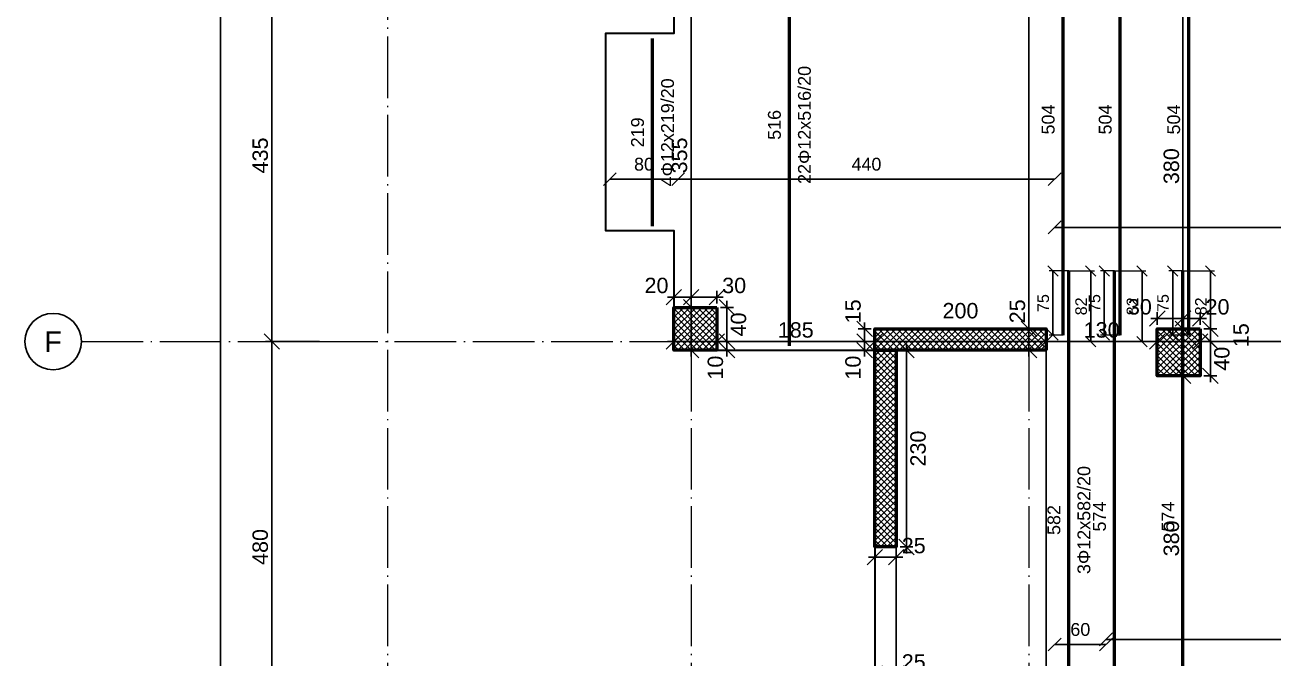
# Model space of a CAD drawing. Header units: millimetres. Extents: x -404 to 6018, y -5139 to 7890.
# Drawn here: x 3471 to 4930, y 1590 to 2330 of the extents above; entities that cross this region are included whole.
import ezdxf
from ezdxf.enums import TextEntityAlignment as Align

# ---------------------------------------------------------------- set-up
doc = ezdxf.new("R2010")
doc.units = ezdxf.units.MM
doc.linetypes.add('ZWCAD_ISO04W100', pattern=[30.5, 24, -3, 0.5, -3])
for name, color, linetype, lineweight in [('AXIS LINES', 255, 'ZWCAD_ISO04W100', 13), ('COLUMN', 140, 'Continuous', 53), ('SLAB', 3, 'Continuous', 35), ('WALL', 10, 'Continuous', 53)]:
    doc.layers.add(name, color=color, linetype=linetype, lineweight=lineweight)
for name, color, linetype in [('FW_AXIS', 7, 'Continuous'), ('FW_COLUMN_HATCH', 8, 'Continuous'), ('FW_DIM', 7, 'Continuous'), ('FW_WALL_HATCH', 8, 'Continuous'), ('OPENING', 7, 'Continuous'), ('REB_BOT_MESH_Y', 5, 'Continuous'), ('REB_BOT_MESH_Y_AXDIM', 5, 'Continuous'), ('REB_BOT_MESH_Y_LAP', 5, 'Continuous'), ('REB_BOT_MESH_Y_RANGE', 5, 'Continuous'), ('REB_BOT_MESH_Y_TEXT', 5, 'Continuous')]:
    doc.layers.add(name, color=color, linetype=linetype)
doc.styles.add('REBAR_TXT', font='arial.ttf')
doc.styles.get("Standard").update_dxf_attribs({"font": 'arial.ttf'})
doc.dimstyles.new('FW_DIM', dxfattribs={"dimtxt": 18, "dimasz": 9, "dimexe": 7.5, "dimexo": 4.5, "dimgap": 4.5, "dimtad": 1, "dimdec": 0, "dimtxsty": 'Standard', "dimtsz": 9, "dimcen": 2.5, "dimdle": 7.5, "dimclrd": 256, "dimclre": 256, "dimclrt": 7, "dimazin": 3, "dimtfac": 1, "dimtmove": 2, "dimatfit": 3})
doc.dimstyles.new('REBAR LAP', dxfattribs={"dimtxt": 13.5, "dimasz": 2.5, "dimexe": 4.5, "dimexo": 0, "dimgap": 4.5, "dimtad": 1, "dimdec": 0, "dimtxsty": 'Standard', "dimtsz": 6, "dimcen": 2.5, "dimclrd": 6, "dimclre": 6, "dimclrt": 7, "dimazin": 3, "dimtfac": 1, "dimtmove": 2, "dimatfit": 3, "dimlwd": 25, "dimlwe": 18})
doc.dimstyles.new('REBAR M-200', dxfattribs={"dimtxt": 15, "dimasz": 15, "dimexe": 25, "dimexo": 12.5, "dimgap": 10, "dimtad": 1, "dimdec": 0, "dimtxsty": 'Standard', "dimblk": 'NONE', "dimcen": 50, "dimse1": 1, "dimse2": 1, "dimclrd": 6, "dimclre": 6, "dimclrt": 7, "dimazin": 3, "dimtfac": 1, "dimtmove": 2, "dimatfit": 3, "dimldrblk": 'NONE', "dimlwd": 53})
doc.dimstyles.new('REBAR RANGE', dxfattribs={"dimtxt": 15, "dimasz": 2.5, "dimexe": 0, "dimexo": 0, "dimgap": 10, "dimtad": 1, "dimdec": 0, "dimtxsty": 'Standard', "dimtsz": 7.5, "dimcen": 2.5, "dimse1": 1, "dimse2": 1, "dimclrd": 6, "dimclre": 6, "dimclrt": 7, "dimazin": 3, "dimtfac": 1, "dimtmove": 2, "dimatfit": 3, "dimlwd": 25})

# ---------------------------------------------------------------- blocks, each defined once
blk = doc.blocks.new('*D711')
at = {"color": 6, "lineweight": 53}
blk.add_line((4365, 1955), (4365, 2471.5), dxfattribs=at)
at = {"layer": 'Defpoints'}
for p in [(4365, 2471.5), (4365, 1955), (4365, 1955)]:
    blk.add_point(p, dxfattribs=at)
at = {"layer": 'REB_BOT_MESH_Y', "color": 7, "insert": (4347.5, 2213.2), "char_height": 15, "attachment_point": 5, "rotation": 90}
blk.add_mtext('516', dxfattribs=at)
blk = doc.blocks.new('_NONE')
blk = doc.blocks.new('*D738')
at = {"color": 6, "lineweight": 53}
blk.add_line((4825, 1468.5), (4825, 2042.5), dxfattribs=at)
at = {"layer": 'Defpoints'}
for p in [(4825, 2042.5), (4825, 1468.5), (4825, 1468.5)]:
    blk.add_point(p, dxfattribs=at)
at = {"layer": 'REB_BOT_MESH_Y', "color": 7, "insert": (4807.5, 1755.5), "char_height": 15, "attachment_point": 5, "rotation": 90}
blk.add_mtext('574', dxfattribs=at)
blk = doc.blocks.new('*D739')
at = {"color": 6, "lineweight": 53}
blk.add_line((4831.7, 1967.5), (4831.7, 2471.5), dxfattribs=at)
at = {"layer": 'Defpoints'}
for p in [(4831.7, 2471.5), (4831.7, 1967.5), (4831.7, 1967.5)]:
    blk.add_point(p, dxfattribs=at)
at = {"layer": 'REB_BOT_MESH_Y', "color": 7, "insert": (4814.2, 2219.5), "char_height": 15, "attachment_point": 5, "rotation": 90}
blk.add_mtext('504', dxfattribs=at)
blk = doc.blocks.new('_Oblique')
at = {"color": 0, "linetype": 'ByBlock', "lineweight": -2}
blk.add_line((-0.5, -0.5), (0.5, 0.5), dxfattribs=at)
blk = doc.blocks.new('*D749')
at = {"color": 6, "lineweight": 18}
for p, q in [((4825, 2042.5), (4808.5, 2042.5)), ((4831.7, 1967.5), (4808.5, 1967.5))]:
    blk.add_line(p, q, dxfattribs=at)
at = {"color": 6, "lineweight": 25}
blk.add_line((4813, 1967.5), (4813, 2042.5), dxfattribs=at)
at = {"layer": 'Defpoints'}
for p in [(4825, 2042.5), (4813, 1967.5), (4831.7, 1967.5)]:
    blk.add_point(p, dxfattribs=at)
at = {"layer": 'REB_BOT_MESH_Y_LAP', "color": 6, "xscale": 12, "yscale": 12, "rotation": 90}
for p in [(4813, 2042.5), (4813, 1967.5)]:
    blk.add_blockref('_OBLIQUE', p, dxfattribs=at)
at = {"layer": 'REB_BOT_MESH_Y_LAP', "color": 7, "insert": (4801.7, 2005), "char_height": 13.5, "attachment_point": 5, "rotation": 90}
blk.add_mtext('75', dxfattribs=at)
blk = doc.blocks.new('*D750')
at = {"color": 6, "lineweight": 18}
for p, q in [((4825, 2042.5), (4861.7, 2042.5)), ((4825, 1960), (4861.7, 1960))]:
    blk.add_line(p, q, dxfattribs=at)
at = {"color": 6, "lineweight": 25}
blk.add_line((4857.2, 1960), (4857.2, 2042.5), dxfattribs=at)
at = {"layer": 'Defpoints'}
for p in [(4825, 2042.5), (4825, 1960), (4857.2, 1960)]:
    blk.add_point(p, dxfattribs=at)
at = {"layer": 'REB_BOT_MESH_Y_AXDIM', "color": 6, "xscale": 12, "yscale": 12, "rotation": 90}
for p in [(4857.2, 2042.5), (4857.2, 1960)]:
    blk.add_blockref('_OBLIQUE', p, dxfattribs=at)
at = {"layer": 'REB_BOT_MESH_Y_AXDIM', "color": 7, "insert": (4846, 2001.2), "char_height": 13.5, "attachment_point": 5, "rotation": 90}
blk.add_mtext('82', dxfattribs=at)
blk = doc.blocks.new('*D782')
at = {"color": 6, "lineweight": 53}
blk.add_line((4745, 1468.5), (4745, 2042.5), dxfattribs=at)
at = {"layer": 'Defpoints'}
for p in [(4745, 2042.5), (4745, 1468.5), (4745, 1468.5)]:
    blk.add_point(p, dxfattribs=at)
at = {"layer": 'REB_BOT_MESH_Y', "color": 7, "insert": (4727.5, 1755.5), "char_height": 15, "attachment_point": 5, "rotation": 90}
blk.add_mtext('574', dxfattribs=at)
blk = doc.blocks.new('*D783')
at = {"color": 6, "lineweight": 53}
blk.add_line((4751.7, 1967.5), (4751.7, 2471.5), dxfattribs=at)
at = {"layer": 'Defpoints'}
for p in [(4751.7, 2471.5), (4751.7, 1967.5), (4751.7, 1967.5)]:
    blk.add_point(p, dxfattribs=at)
at = {"layer": 'REB_BOT_MESH_Y', "color": 7, "insert": (4734.2, 2219.5), "char_height": 15, "attachment_point": 5, "rotation": 90}
blk.add_mtext('504', dxfattribs=at)
blk = doc.blocks.new('*D793')
at = {"color": 6, "lineweight": 18}
for p, q in [((4745, 2042.5), (4728.5, 2042.5)), ((4751.7, 1967.5), (4728.5, 1967.5))]:
    blk.add_line(p, q, dxfattribs=at)
at = {"color": 6, "lineweight": 25}
blk.add_line((4733, 1967.5), (4733, 2042.5), dxfattribs=at)
at = {"layer": 'Defpoints'}
for p in [(4745, 2042.5), (4733, 1967.5), (4751.7, 1967.5)]:
    blk.add_point(p, dxfattribs=at)
at = {"layer": 'REB_BOT_MESH_Y_LAP', "color": 6, "xscale": 12, "yscale": 12, "rotation": 90}
for p in [(4733, 2042.5), (4733, 1967.5)]:
    blk.add_blockref('_OBLIQUE', p, dxfattribs=at)
at = {"layer": 'REB_BOT_MESH_Y_LAP', "color": 7, "insert": (4721.7, 2005), "char_height": 13.5, "attachment_point": 5, "rotation": 90}
blk.add_mtext('75', dxfattribs=at)
blk = doc.blocks.new('*D794')
at = {"color": 6, "lineweight": 18}
for p, q in [((4745, 2042.5), (4781.7, 2042.5)), ((4745, 1960), (4781.7, 1960))]:
    blk.add_line(p, q, dxfattribs=at)
at = {"color": 6, "lineweight": 25}
blk.add_line((4777.2, 1960), (4777.2, 2042.5), dxfattribs=at)
at = {"layer": 'Defpoints'}
for p in [(4745, 2042.5), (4745, 1960), (4777.2, 1960)]:
    blk.add_point(p, dxfattribs=at)
at = {"layer": 'REB_BOT_MESH_Y_AXDIM', "color": 6, "xscale": 12, "yscale": 12, "rotation": 90}
for p in [(4777.2, 2042.5), (4777.2, 1960)]:
    blk.add_blockref('_OBLIQUE', p, dxfattribs=at)
at = {"layer": 'REB_BOT_MESH_Y_AXDIM', "color": 7, "insert": (4766, 2001.2), "char_height": 13.5, "attachment_point": 5, "rotation": 90}
blk.add_mtext('82', dxfattribs=at)
blk = doc.blocks.new('*D821')
at = {"color": 6, "lineweight": 53}
blk.add_line((4691.7, 1460.5), (4691.7, 2042.5), dxfattribs=at)
at = {"layer": 'Defpoints'}
for p in [(4691.7, 2042.5), (4691.7, 1460.5), (4691.7, 1460.5)]:
    blk.add_point(p, dxfattribs=at)
at = {"layer": 'REB_BOT_MESH_Y', "color": 7, "insert": (4674.2, 1751.5), "char_height": 15, "attachment_point": 5, "rotation": 90}
blk.add_mtext('582', dxfattribs=at)
blk = doc.blocks.new('*D822')
at = {"color": 6, "lineweight": 53}
blk.add_line((4685, 1967.5), (4685, 2471.5), dxfattribs=at)
at = {"layer": 'Defpoints'}
for p in [(4685, 2471.5), (4685, 1967.5), (4685, 1967.5)]:
    blk.add_point(p, dxfattribs=at)
at = {"layer": 'REB_BOT_MESH_Y', "color": 7, "insert": (4667.5, 2219.5), "char_height": 15, "attachment_point": 5, "rotation": 90}
blk.add_mtext('504', dxfattribs=at)
blk = doc.blocks.new('*D830')
at = {"color": 6, "lineweight": 18}
for p, q in [((4691.7, 2042.5), (4668.5, 2042.5)), ((4685, 1967.5), (4668.5, 1967.5))]:
    blk.add_line(p, q, dxfattribs=at)
at = {"color": 6, "lineweight": 25}
blk.add_line((4673, 1967.5), (4673, 2042.5), dxfattribs=at)
at = {"layer": 'Defpoints'}
for p in [(4691.7, 2042.5), (4673, 1967.5), (4685, 1967.5)]:
    blk.add_point(p, dxfattribs=at)
at = {"layer": 'REB_BOT_MESH_Y_LAP', "color": 6, "xscale": 12, "yscale": 12, "rotation": 90}
for p in [(4673, 2042.5), (4673, 1967.5)]:
    blk.add_blockref('_OBLIQUE', p, dxfattribs=at)
at = {"layer": 'REB_BOT_MESH_Y_LAP', "color": 7, "insert": (4661.7, 2005), "char_height": 13.5, "attachment_point": 5, "rotation": 90}
blk.add_mtext('75', dxfattribs=at)
blk = doc.blocks.new('*D831')
at = {"color": 6, "lineweight": 18}
for p, q in [((4691.7, 2042.5), (4721.7, 2042.5)), ((4691.7, 1960), (4721.7, 1960))]:
    blk.add_line(p, q, dxfattribs=at)
at = {"color": 6, "lineweight": 25}
blk.add_line((4717.2, 1960), (4717.2, 2042.5), dxfattribs=at)
at = {"layer": 'Defpoints'}
for p in [(4691.7, 2042.5), (4691.7, 1960), (4717.2, 1960)]:
    blk.add_point(p, dxfattribs=at)
at = {"layer": 'REB_BOT_MESH_Y_AXDIM', "color": 6, "xscale": 12, "yscale": 12, "rotation": 90}
for p in [(4717.2, 2042.5), (4717.2, 1960)]:
    blk.add_blockref('_OBLIQUE', p, dxfattribs=at)
at = {"layer": 'REB_BOT_MESH_Y_AXDIM', "color": 7, "insert": (4706, 2001.2), "char_height": 13.5, "attachment_point": 5, "rotation": 90}
blk.add_mtext('82', dxfattribs=at)
blk = doc.blocks.new('*D845')
at = {"color": 6, "lineweight": 25}
blk.add_line((4675, 2093.5), (5415, 2093.5), dxfattribs=at)
at = {"layer": 'Defpoints'}
for p in [(4675, 2093.5), (4675, 2093.5), (5415, 2093.5)]:
    blk.add_point(p, dxfattribs=at)
at = {"layer": 'REB_BOT_MESH_Y_RANGE', "color": 6, "xscale": 15, "yscale": 15}
for p in [(4675, 2093.5), (5415, 2093.5)]:
    blk.add_blockref('_OBLIQUE', p, dxfattribs=at)
at = {"layer": 'REB_BOT_MESH_Y_RANGE', "color": 7, "insert": (5045, 2111), "char_height": 15, "attachment_point": 5}
blk.add_mtext('740', dxfattribs=at)
blk = doc.blocks.new('*D852')
at = {"color": 6, "lineweight": 25}
blk.add_line((4735, 1612), (5415, 1612), dxfattribs=at)
at = {"layer": 'Defpoints'}
for p in [(4735, 1612), (4735, 1612), (5415, 1612)]:
    blk.add_point(p, dxfattribs=at)
at = {"layer": 'REB_BOT_MESH_Y_RANGE', "color": 6, "xscale": 15, "yscale": 15}
for p in [(4735, 1612), (5415, 1612)]:
    blk.add_blockref('_OBLIQUE', p, dxfattribs=at)
at = {"layer": 'REB_BOT_MESH_Y_RANGE', "color": 7, "insert": (5075, 1629.5), "char_height": 15, "attachment_point": 5}
blk.add_mtext('680', dxfattribs=at)
blk = doc.blocks.new('*D857')
at = {"color": 6, "lineweight": 25}
blk.add_line((4235, 2149.8), (4675, 2149.8), dxfattribs=at)
at = {"layer": 'Defpoints'}
for p in [(4235, 2149.8), (4235, 2149.8), (4675, 2149.8)]:
    blk.add_point(p, dxfattribs=at)
at = {"layer": 'REB_BOT_MESH_Y_RANGE', "color": 6, "xscale": 15, "yscale": 15}
for p in [(4235, 2149.8), (4675, 2149.8)]:
    blk.add_blockref('_OBLIQUE', p, dxfattribs=at)
at = {"layer": 'REB_BOT_MESH_Y_RANGE', "color": 7, "insert": (4455, 2167.2), "char_height": 15, "attachment_point": 5}
blk.add_mtext('440', dxfattribs=at)
blk = doc.blocks.new('*D869')
at = {"color": 6, "lineweight": 25}
blk.add_line((4155, 2149.8), (4235, 2149.8), dxfattribs=at)
at = {"layer": 'Defpoints'}
for p in [(4155, 2149.8), (4155, 2149.8), (4235, 2149.8)]:
    blk.add_point(p, dxfattribs=at)
at = {"layer": 'REB_BOT_MESH_Y_RANGE', "color": 6, "xscale": 15, "yscale": 15}
for p in [(4155, 2149.8), (4235, 2149.8)]:
    blk.add_blockref('_OBLIQUE', p, dxfattribs=at)
at = {"layer": 'REB_BOT_MESH_Y_RANGE', "color": 7, "insert": (4195, 2167.2), "char_height": 15, "attachment_point": 5}
blk.add_mtext('80', dxfattribs=at)
blk = doc.blocks.new('*D870')
at = {"color": 6, "lineweight": 53}
blk.add_line((4205, 2095), (4205, 2314), dxfattribs=at)
at = {"layer": 'Defpoints'}
for p in [(4205, 2314), (4205, 2095), (4205, 2095)]:
    blk.add_point(p, dxfattribs=at)
at = {"layer": 'REB_BOT_MESH_Y', "color": 7, "insert": (4187.5, 2204.5), "char_height": 15, "attachment_point": 5, "rotation": 90}
blk.add_mtext('219', dxfattribs=at)
blk = doc.blocks.new('*D878')
at = {"color": 6, "lineweight": 25}
blk.add_line((4675, 1606), (4735, 1606), dxfattribs=at)
at = {"layer": 'Defpoints'}
for p in [(4675, 1606), (4675, 1606), (4735, 1606)]:
    blk.add_point(p, dxfattribs=at)
at = {"layer": 'REB_BOT_MESH_Y_RANGE', "color": 6, "xscale": 15, "yscale": 15}
for p in [(4675, 1606), (4735, 1606)]:
    blk.add_blockref('_OBLIQUE', p, dxfattribs=at)
at = {"layer": 'REB_BOT_MESH_Y_RANGE', "color": 7, "insert": (4705, 1623.5), "char_height": 15, "attachment_point": 5}
blk.add_mtext('60', dxfattribs=at)
blk = doc.blocks.new('*D889')
for p, q in [((4464.9, 1564.5), (4464.9, 1579.5)), ((4489.9, 1564.5), (4489.9, 1579.5)), ((4457.4, 1572), (4497.4, 1572))]:
    blk.add_line(p, q)
at = {"layer": 'Defpoints'}
for p in [(4464.9, 1572), (4464.9, 1560), (4489.9, 1560)]:
    blk.add_point(p, dxfattribs=at)
at = {"layer": 'FW_DIM', "xscale": 18, "yscale": 18}
for p in [(4464.9, 1572), (4489.9, 1572)]:
    blk.add_blockref('_OBLIQUE', p, dxfattribs=at)
at = {"layer": 'FW_DIM', "color": 7, "insert": (4510.3, 1585.5), "char_height": 18, "attachment_point": 5}
blk.add_mtext('25', dxfattribs=at)
blk = doc.blocks.new('*D891')
for p, q in [((4460.4, 1960), (4445.4, 1960)), ((4452.9, 1942.5), (4452.9, 1967.5)), ((4460.4, 1950), (4445.4, 1950))]:
    blk.add_line(p, q)
at = {"layer": 'Defpoints'}
for p in [(4464.9, 1960), (4452.9, 1950), (4464.9, 1950)]:
    blk.add_point(p, dxfattribs=at)
at = {"layer": 'FW_DIM', "xscale": 18, "yscale": 18, "rotation": 90}
for p in [(4452.9, 1960), (4452.9, 1950)]:
    blk.add_blockref('_OBLIQUE', p, dxfattribs=at)
at = {"layer": 'FW_DIM', "color": 7, "insert": (4439.4, 1929.6), "char_height": 18, "attachment_point": 5, "rotation": 90}
blk.add_mtext('10', dxfattribs=at)
blk = doc.blocks.new('*D892')
for p, q in [((4460.4, 1975), (4445.4, 1975)), ((4452.9, 1952.5), (4452.9, 1982.5)), ((4460.4, 1960), (4445.4, 1960))]:
    blk.add_line(p, q)
at = {"layer": 'Defpoints'}
for p in [(4464.9, 1975), (4452.9, 1960), (4464.9, 1960)]:
    blk.add_point(p, dxfattribs=at)
at = {"layer": 'FW_DIM', "xscale": 18, "yscale": 18, "rotation": 90}
for p in [(4452.9, 1975), (4452.9, 1960)]:
    blk.add_blockref('_OBLIQUE', p, dxfattribs=at)
at = {"layer": 'FW_DIM', "color": 7, "insert": (4439.4, 1995.4), "char_height": 18, "attachment_point": 5, "rotation": 90}
blk.add_mtext('15', dxfattribs=at)
blk = doc.blocks.new('*D893')
for p, q in [((4457.4, 1708), (4497.4, 1708)), ((4464.9, 1715.5), (4464.9, 1700.5)), ((4489.9, 1715.5), (4489.9, 1700.5))]:
    blk.add_line(p, q)
at = {"layer": 'Defpoints'}
for p in [(4464.9, 1720), (4464.9, 1708), (4489.9, 1720)]:
    blk.add_point(p, dxfattribs=at)
at = {"layer": 'FW_DIM', "xscale": 18, "yscale": 18}
for p in [(4464.9, 1708), (4489.9, 1708)]:
    blk.add_blockref('_OBLIQUE', p, dxfattribs=at)
at = {"layer": 'FW_DIM', "color": 7, "insert": (4510.3, 1721.5), "char_height": 18, "attachment_point": 5}
blk.add_mtext('25', dxfattribs=at)
blk = doc.blocks.new('*D894')
for p, q in [((4501.9, 1712.5), (4501.9, 1957.5)), ((4494.4, 1950), (4509.4, 1950)), ((4494.4, 1720), (4509.4, 1720))]:
    blk.add_line(p, q)
at = {"layer": 'Defpoints'}
for p in [(4489.9, 1950), (4489.9, 1720), (4501.9, 1720)]:
    blk.add_point(p, dxfattribs=at)
at = {"layer": 'FW_DIM', "xscale": 18, "yscale": 18, "rotation": 90}
for p in [(4501.9, 1950), (4501.9, 1720)]:
    blk.add_blockref('_OBLIQUE', p, dxfattribs=at)
at = {"layer": 'FW_DIM', "color": 7, "insert": (4515.4, 1835), "char_height": 18, "attachment_point": 5, "rotation": 90}
blk.add_mtext('230', dxfattribs=at)
blk = doc.blocks.new('*D925')
for p, q in [((4787.5, 1987), (4832.5, 1987)), ((4795, 1979.5), (4795, 1994.5)), ((4825, 1979.5), (4825, 1994.5))]:
    blk.add_line(p, q)
at = {"layer": 'Defpoints'}
for p in [(4795, 1987), (4795, 1975), (4825, 1975)]:
    blk.add_point(p, dxfattribs=at)
at = {"layer": 'FW_DIM', "xscale": 18, "yscale": 18}
for p in [(4795, 1987), (4825, 1987)]:
    blk.add_blockref('_OBLIQUE', p, dxfattribs=at)
at = {"layer": 'FW_DIM', "color": 7, "insert": (4774.6, 2000.5), "char_height": 18, "attachment_point": 5}
blk.add_mtext('30', dxfattribs=at)
blk = doc.blocks.new('*D926')
for p, q in [((4817.5, 1987), (4852.5, 1987)), ((4825, 1979.5), (4825, 1994.5)), ((4845, 1979.5), (4845, 1994.5))]:
    blk.add_line(p, q)
at = {"layer": 'Defpoints'}
for p in [(4825, 1987), (4825, 1975), (4845, 1975)]:
    blk.add_point(p, dxfattribs=at)
at = {"layer": 'FW_DIM', "xscale": 18, "yscale": 18}
for p in [(4825, 1987), (4845, 1987)]:
    blk.add_blockref('_OBLIQUE', p, dxfattribs=at)
at = {"layer": 'FW_DIM', "color": 7, "insert": (4865.4, 2000.5), "char_height": 18, "attachment_point": 5}
blk.add_mtext('20', dxfattribs=at)
blk = doc.blocks.new('*D927')
for p, q in [((4849.5, 1960), (4864.5, 1960)), ((4857, 1912.5), (4857, 1967.5)), ((4849.5, 1920), (4864.5, 1920))]:
    blk.add_line(p, q)
at = {"layer": 'Defpoints'}
for p in [(4845, 1960), (4845, 1920), (4857, 1920)]:
    blk.add_point(p, dxfattribs=at)
at = {"layer": 'FW_DIM', "xscale": 18, "yscale": 18, "rotation": 90}
for p in [(4857, 1960), (4857, 1920)]:
    blk.add_blockref('_OBLIQUE', p, dxfattribs=at)
at = {"layer": 'FW_DIM', "color": 7, "insert": (4870.5, 1940), "char_height": 18, "attachment_point": 5, "rotation": 90}
blk.add_mtext('40', dxfattribs=at)
blk = doc.blocks.new('*D928')
for p, q in [((4849.5, 1975), (4864.5, 1975)), ((4857, 1952.5), (4857, 1982.5)), ((4849.5, 1960), (4864.5, 1960))]:
    blk.add_line(p, q)
at = {"layer": 'Defpoints'}
for p in [(4845, 1975), (4845, 1960), (4857, 1960)]:
    blk.add_point(p, dxfattribs=at)
at = {"layer": 'FW_DIM', "xscale": 18, "yscale": 18, "rotation": 90}
for p in [(4857, 1975), (4857, 1960)]:
    blk.add_blockref('_OBLIQUE', p, dxfattribs=at)
at = {"layer": 'FW_DIM', "color": 7, "insert": (4893, 1967.5), "char_height": 18, "attachment_point": 5, "rotation": 90}
blk.add_mtext('15', dxfattribs=at)
blk = doc.blocks.new('*D929')
for p, q in [((4230, 2004.5), (4230, 2019.5)), ((4250, 2004.5), (4250, 2019.5)), ((4222.5, 2012), (4257.5, 2012))]:
    blk.add_line(p, q)
at = {"layer": 'Defpoints'}
for p in [(4230, 2012), (4230, 2000), (4250, 2000)]:
    blk.add_point(p, dxfattribs=at)
at = {"layer": 'FW_DIM', "xscale": 18, "yscale": 18}
for p in [(4230, 2012), (4250, 2012)]:
    blk.add_blockref('_OBLIQUE', p, dxfattribs=at)
at = {"layer": 'FW_DIM', "color": 7, "insert": (4209.6, 2025.5), "char_height": 18, "attachment_point": 5}
blk.add_mtext('20', dxfattribs=at)
blk = doc.blocks.new('*D930')
for p, q in [((4250, 2004.5), (4250, 2019.5)), ((4280, 2004.5), (4280, 2019.5)), ((4242.5, 2012), (4287.5, 2012))]:
    blk.add_line(p, q)
at = {"layer": 'Defpoints'}
for p in [(4250, 2012), (4250, 2000), (4280, 2000)]:
    blk.add_point(p, dxfattribs=at)
at = {"layer": 'FW_DIM', "xscale": 18, "yscale": 18}
for p in [(4250, 2012), (4280, 2012)]:
    blk.add_blockref('_OBLIQUE', p, dxfattribs=at)
at = {"layer": 'FW_DIM', "color": 7, "insert": (4300.4, 2025.5), "char_height": 18, "attachment_point": 5}
blk.add_mtext('30', dxfattribs=at)
blk = doc.blocks.new('*D931')
for p, q in [((4284.5, 1960), (4299.5, 1960)), ((4292, 1942.5), (4292, 1967.5)), ((4284.5, 1950), (4299.5, 1950))]:
    blk.add_line(p, q)
at = {"layer": 'Defpoints'}
for p in [(4280, 1960), (4280, 1950), (4292, 1950)]:
    blk.add_point(p, dxfattribs=at)
at = {"layer": 'FW_DIM', "xscale": 18, "yscale": 18, "rotation": 90}
for p in [(4292, 1960), (4292, 1950)]:
    blk.add_blockref('_OBLIQUE', p, dxfattribs=at)
at = {"layer": 'FW_DIM', "color": 7, "insert": (4278.5, 1929.6), "char_height": 18, "attachment_point": 5, "rotation": 90}
blk.add_mtext('10', dxfattribs=at)
blk = doc.blocks.new('*D932')
for p, q in [((4284.5, 2000), (4299.5, 2000)), ((4292, 1952.5), (4292, 2007.5)), ((4284.5, 1960), (4299.5, 1960))]:
    blk.add_line(p, q)
at = {"layer": 'Defpoints'}
for p in [(4280, 2000), (4280, 1960), (4292, 1960)]:
    blk.add_point(p, dxfattribs=at)
at = {"layer": 'FW_DIM', "xscale": 18, "yscale": 18, "rotation": 90}
for p in [(4292, 2000), (4292, 1960)]:
    blk.add_blockref('_OBLIQUE', p, dxfattribs=at)
at = {"layer": 'FW_DIM', "color": 7, "insert": (4305.5, 1980), "char_height": 18, "attachment_point": 5, "rotation": 90}
blk.add_mtext('40', dxfattribs=at)
blk = doc.blocks.new('*D984')
for p, q in [((4222.5, 1960), (4287.5, 1960)), ((4230, 1964.5), (4230, 1967.5)), ((4280, 1964.5), (4280, 1967.5))]:
    blk.add_line(p, q)
at = {"layer": 'Defpoints'}
for p in [(4230, 1960), (4230, 1960), (4280, 1960)]:
    blk.add_point(p, dxfattribs=at)
at = {"layer": 'FW_DIM', "xscale": 18, "yscale": 18}
for p in [(4230, 1960), (4280, 1960)]:
    blk.add_blockref('_OBLIQUE', p, dxfattribs=at)
blk = doc.blocks.new('*D985')
for p, q in [((4272.5, 1960), (4472.4, 1960)), ((4280, 1964.5), (4280, 1967.5)), ((4464.9, 1964.5), (4464.9, 1967.5))]:
    blk.add_line(p, q)
at = {"layer": 'Defpoints'}
for p in [(4280, 1960), (4280, 1960), (4464.9, 1960)]:
    blk.add_point(p, dxfattribs=at)
at = {"layer": 'FW_DIM', "xscale": 18, "yscale": 18}
for p in [(4280, 1960), (4464.9, 1960)]:
    blk.add_blockref('_OBLIQUE', p, dxfattribs=at)
at = {"layer": 'FW_DIM', "color": 7, "insert": (4372.4, 1973.5), "char_height": 18, "attachment_point": 5}
blk.add_mtext('185', dxfattribs=at)
blk = doc.blocks.new('*D986')
for p, q in [((4457.4, 1960), (4672.4, 1960)), ((4464.9, 1964.5), (4464.9, 1967.5)), ((4664.9, 1964.5), (4664.9, 1967.5))]:
    blk.add_line(p, q)
at = {"layer": 'Defpoints'}
for p in [(4464.9, 1960), (4464.9, 1960), (4664.9, 1960)]:
    blk.add_point(p, dxfattribs=at)
at = {"layer": 'FW_DIM', "xscale": 18, "yscale": 18}
for p in [(4464.9, 1960), (4664.9, 1960)]:
    blk.add_blockref('_OBLIQUE', p, dxfattribs=at)
at = {"layer": 'FW_DIM', "color": 7, "insert": (4564.9, 1996), "char_height": 18, "attachment_point": 5}
blk.add_mtext('200', dxfattribs=at)
blk = doc.blocks.new('*D987')
for p, q in [((4657.4, 1960), (4802.5, 1960)), ((4664.9, 1964.5), (4664.9, 1967.5)), ((4795, 1964.5), (4795, 1967.5))]:
    blk.add_line(p, q)
at = {"layer": 'Defpoints'}
for p in [(4664.9, 1960), (4664.9, 1960), (4795, 1960)]:
    blk.add_point(p, dxfattribs=at)
at = {"layer": 'FW_DIM', "xscale": 18, "yscale": 18}
for p in [(4664.9, 1960), (4795, 1960)]:
    blk.add_blockref('_OBLIQUE', p, dxfattribs=at)
at = {"layer": 'FW_DIM', "color": 7, "insert": (4729.9, 1973.5), "char_height": 18, "attachment_point": 5}
blk.add_mtext('130', dxfattribs=at)
blk = doc.blocks.new('*D988')
for p, q in [((4787.5, 1960), (4852.5, 1960)), ((4795, 1964.5), (4795, 1967.5)), ((4845, 1964.5), (4845, 1967.5))]:
    blk.add_line(p, q)
at = {"layer": 'Defpoints'}
for p in [(4795, 1960), (4795, 1960), (4845, 1960)]:
    blk.add_point(p, dxfattribs=at)
at = {"layer": 'FW_DIM', "xscale": 18, "yscale": 18}
for p in [(4795, 1960), (4845, 1960)]:
    blk.add_blockref('_OBLIQUE', p, dxfattribs=at)
blk = doc.blocks.new('*D989')
for p, q in [((4837.5, 1960), (5417.5, 1960)), ((4845, 1964.5), (4845, 1967.5)), ((5410, 1964.5), (5410, 1967.5))]:
    blk.add_line(p, q)
at = {"layer": 'Defpoints'}
for p in [(4845, 1960), (4845, 1960), (5410, 1960)]:
    blk.add_point(p, dxfattribs=at)
at = {"layer": 'FW_DIM', "xscale": 18, "yscale": 18}
for p in [(4845, 1960), (5410, 1960)]:
    blk.add_blockref('_OBLIQUE', p, dxfattribs=at)
at = {"layer": 'FW_DIM', "color": 7, "insert": (5127.5, 1973.5), "char_height": 18, "attachment_point": 5}
blk.add_mtext('565', dxfattribs=at)
blk = doc.blocks.new('*D1014')
for p, q in [((4245.5, 2000), (4242.5, 2000)), ((4250, 1942.5), (4250, 2007.5)), ((4245.5, 1950), (4242.5, 1950))]:
    blk.add_line(p, q)
at = {"layer": 'Defpoints'}
for p in [(4250, 2000), (4250, 1950), (4250, 1950)]:
    blk.add_point(p, dxfattribs=at)
at = {"layer": 'FW_DIM', "xscale": 18, "yscale": 18, "rotation": 90}
for p in [(4250, 2000), (4250, 1950)]:
    blk.add_blockref('_OBLIQUE', p, dxfattribs=at)
blk = doc.blocks.new('*D1015')
for p, q in [((4245.5, 2355), (4242.5, 2355)), ((4250, 1992.5), (4250, 2362.5)), ((4245.5, 2000), (4242.5, 2000))]:
    blk.add_line(p, q)
at = {"layer": 'Defpoints'}
for p in [(4250, 2355), (4250, 2000), (4250, 2000)]:
    blk.add_point(p, dxfattribs=at)
at = {"layer": 'FW_DIM', "xscale": 18, "yscale": 18, "rotation": 90}
for p in [(4250, 2355), (4250, 2000)]:
    blk.add_blockref('_OBLIQUE', p, dxfattribs=at)
at = {"layer": 'FW_DIM', "color": 7, "insert": (4236.5, 2177.5), "char_height": 18, "attachment_point": 5, "rotation": 90}
blk.add_mtext('355', dxfattribs=at)
blk = doc.blocks.new('*D1025')
for p, q in [((4640.5, 1975), (4637.5, 1975)), ((4645, 1942.5), (4645, 1982.5)), ((4640.5, 1950), (4637.5, 1950))]:
    blk.add_line(p, q)
at = {"layer": 'Defpoints'}
for p in [(4645, 1975), (4645, 1950), (4645, 1950)]:
    blk.add_point(p, dxfattribs=at)
at = {"layer": 'FW_DIM', "xscale": 18, "yscale": 18, "rotation": 90}
for p in [(4645, 1975), (4645, 1950)]:
    blk.add_blockref('_OBLIQUE', p, dxfattribs=at)
at = {"layer": 'FW_DIM', "color": 7, "insert": (4631.5, 1995.4), "char_height": 18, "attachment_point": 5, "rotation": 90}
blk.add_mtext('25', dxfattribs=at)
blk = doc.blocks.new('*D1026')
for p, q in [((4640.5, 2860.5), (4637.5, 2860.5)), ((4645, 1967.5), (4645, 2868)), ((4640.5, 1975), (4637.5, 1975))]:
    blk.add_line(p, q)
at = {"layer": 'Defpoints'}
for p in [(4645, 2860.5), (4645, 1975), (4645, 1975)]:
    blk.add_point(p, dxfattribs=at)
at = {"layer": 'FW_DIM', "xscale": 18, "yscale": 18, "rotation": 90}
for p in [(4645, 2860.5), (4645, 1975)]:
    blk.add_blockref('_OBLIQUE', p, dxfattribs=at)
at = {"layer": 'FW_DIM', "color": 7, "insert": (4631.5, 2417.8), "char_height": 18, "attachment_point": 5, "rotation": 90}
blk.add_mtext('886', dxfattribs=at)
blk = doc.blocks.new('*D1031')
for p, q in [((4825, 1532.5), (4825, 1927.5)), ((4820.5, 1920), (4817.5, 1920)), ((4820.5, 1540), (4817.5, 1540))]:
    blk.add_line(p, q)
at = {"layer": 'Defpoints'}
for p in [(4825, 1920), (4825, 1540), (4825, 1540)]:
    blk.add_point(p, dxfattribs=at)
at = {"layer": 'FW_DIM', "xscale": 18, "yscale": 18, "rotation": 90}
for p in [(4825, 1920), (4825, 1540)]:
    blk.add_blockref('_OBLIQUE', p, dxfattribs=at)
at = {"layer": 'FW_DIM', "color": 7, "insert": (4811.5, 1730), "char_height": 18, "attachment_point": 5, "rotation": 90}
blk.add_mtext('380', dxfattribs=at)
blk = doc.blocks.new('*D1032')
for p, q in [((4820.5, 1975), (4817.5, 1975)), ((4825, 1912.5), (4825, 1982.5)), ((4820.5, 1920), (4817.5, 1920))]:
    blk.add_line(p, q)
at = {"layer": 'Defpoints'}
for p in [(4825, 1975), (4825, 1920), (4825, 1920)]:
    blk.add_point(p, dxfattribs=at)
at = {"layer": 'FW_DIM', "xscale": 18, "yscale": 18, "rotation": 90}
for p in [(4825, 1975), (4825, 1920)]:
    blk.add_blockref('_OBLIQUE', p, dxfattribs=at)
blk = doc.blocks.new('*D1033')
for p, q in [((4820.5, 2355), (4817.5, 2355)), ((4825, 1967.5), (4825, 2362.5)), ((4820.5, 1975), (4817.5, 1975))]:
    blk.add_line(p, q)
at = {"layer": 'Defpoints'}
for p in [(4825, 2355), (4825, 1975), (4825, 1975)]:
    blk.add_point(p, dxfattribs=at)
at = {"layer": 'FW_DIM', "xscale": 18, "yscale": 18, "rotation": 90}
for p in [(4825, 2355), (4825, 1975)]:
    blk.add_blockref('_OBLIQUE', p, dxfattribs=at)
at = {"layer": 'FW_DIM', "color": 7, "insert": (4811.5, 2165), "char_height": 18, "attachment_point": 5, "rotation": 90}
blk.add_mtext('380', dxfattribs=at)
blk = doc.blocks.new('*D1067')
for p, q in [((3815.5, 1960), (3752.5, 1960)), ((3760, 1472.5), (3760, 1967.5)), ((3815.5, 1480), (3752.5, 1480))]:
    blk.add_line(p, q)
at = {"layer": 'Defpoints'}
for p in [(3820, 1960), (3760, 1480), (3820, 1480)]:
    blk.add_point(p, dxfattribs=at)
at = {"layer": 'FW_DIM', "xscale": 18, "yscale": 18, "rotation": 90}
for p in [(3760, 1960), (3760, 1480)]:
    blk.add_blockref('_OBLIQUE', p, dxfattribs=at)
at = {"layer": 'FW_DIM', "color": 7, "insert": (3746.5, 1720), "char_height": 18, "attachment_point": 5, "rotation": 90}
blk.add_mtext('480', dxfattribs=at)
blk = doc.blocks.new('*D1068')
for p, q in [((3815.5, 2395), (3752.5, 2395)), ((3760, 1952.5), (3760, 2402.5)), ((3815.5, 1960), (3752.5, 1960))]:
    blk.add_line(p, q)
at = {"layer": 'Defpoints'}
for p in [(3820, 2395), (3760, 1960), (3820, 1960)]:
    blk.add_point(p, dxfattribs=at)
at = {"layer": 'FW_DIM', "xscale": 18, "yscale": 18, "rotation": 90}
for p in [(3760, 2395), (3760, 1960)]:
    blk.add_blockref('_OBLIQUE', p, dxfattribs=at)
at = {"layer": 'FW_DIM', "color": 7, "insert": (3746.5, 2177.5), "char_height": 18, "attachment_point": 5, "rotation": 90}
blk.add_mtext('435', dxfattribs=at)
blk = doc.blocks.new('*D1080')
for p, q in [((3700, -207.5), (3700, 2947.6)), ((3815.5, 2940.1), (3692.5, 2940.1)), ((3815.5, -200), (3692.5, -200))]:
    blk.add_line(p, q)
at = {"layer": 'Defpoints'}
for p in [(3820, 2940.1), (3700, -200), (3820, -200)]:
    blk.add_point(p, dxfattribs=at)
at = {"layer": 'FW_DIM', "xscale": 18, "yscale": 18, "rotation": 90}
for p in [(3700, 2940.1), (3700, -200)]:
    blk.add_blockref('_OBLIQUE', p, dxfattribs=at)
at = {"layer": 'FW_DIM', "color": 7, "insert": (3686.5, 1370), "char_height": 18, "attachment_point": 5, "rotation": 90}
blk.add_mtext('3140', dxfattribs=at)

msp = doc.modelspace()

# ---------------------------------------------------------------- hatches: boundary and pattern name
at = {"layer": 'FW_COLUMN_HATCH'}
h = msp.add_hatch(dxfattribs=at)
h.set_pattern_fill('ANSI37', scale=1.6)
h.paths.add_polyline_path([(4280, 2000), (4280, 1950), (4230, 1950), (4230, 2000), (4280, 2000), (4280, 2000)])
h = msp.add_hatch(dxfattribs=at)
h.set_pattern_fill('ANSI37', scale=1.6)
h.paths.add_polyline_path([(4845, 1975), (4845, 1920), (4795, 1920), (4795, 1975), (4845, 1975)])
at = {"layer": 'FW_WALL_HATCH'}
h = msp.add_hatch(dxfattribs=at)
h.set_pattern_fill('ANSI37', scale=1.6)
h.paths.add_polyline_path([(4464.9, 1950), (4464.9, 1975), (4664.9, 1975), (4664.9, 1950), (4489.9, 1950), (4489.9, 1720), (4464.9, 1720), (4464.9, 1950)])

# ---------------------------------------------------------------- linework, layer by layer
at = {"layer": 'AXIS LINES', "color": 0, "ltscale": 3}
for points in [[(3895, 3140), (3895, -400.1)], [(4250, 3140), (4250, -400.1)], [(4645, 3140), (4645, -400.1)], [(4825, 3140), (4825, -400.1)], [(3537.4, 1960), (5952.4, 1960)]]:
    msp.add_lwpolyline(points, dxfattribs=at)
at = {"layer": 'COLUMN', "ltscale": 0.08}
for points in [[(4280, 2000), (4280, 1950), (4230, 1950), (4230, 2000), (4280, 2000)], [(4845, 1975), (4845, 1920), (4795, 1920), (4795, 1975), (4845, 1975)]]:
    msp.add_lwpolyline(points, dxfattribs=at)
at = {"layer": 'FW_AXIS'}
msp.add_circle((3504.4, 1960), 33, dxfattribs=at)
at = {"layer": 'OPENING'}
msp.add_lwpolyline([(4664.9, 1330), (4489.9, 1330), (4489.9, 1950), (4664.9, 1950)], close=True, dxfattribs=at)
at = {"layer": 'SLAB', "ltscale": 0.08}
msp.add_lwpolyline([(5600, 1379.9), (5599.9, 1900), (5499.9, 1900), (5499.9, 1950), (5670, 1950), (5670, 2860), (5035, 2860), (5035, 2940.1), (4805, 2940.1), (4805.1, 2860.7), (4230, 2860), (4230, 2719.9), (4150, 2719.9), (4149.9, 2490), (4230, 2490), (4229.9, 2320), (4150, 2319.9), (4149.9, 2090), (4230, 2090), (4230, 1950), (4464.9, 1950), (4464.9, 1490)], dxfattribs=at)
at = {"layer": 'WALL', "ltscale": 0.08}
for points in [[(4664.9, 1950), (4464.9, 1950), (4464.9, 1975), (4664.9, 1975)], [(4464.9, 1950), (4489.9, 1950), (4489.9, 1720), (4464.9, 1720)]]:
    msp.add_lwpolyline(points, close=True, dxfattribs=at)

# ---------------------------------------------------------------- texts
at = {"layer": 'FW_AXIS', "color": 7, "style": 'REBAR_TXT'}
msp.add_text('F', height=24, dxfattribs=at).set_placement((3504.4, 1960), align=Align.MIDDLE_CENTER)
at = {"layer": 'REB_BOT_MESH_Y_TEXT', "color": 7, "style": 'REBAR_TXT'}
for s, p in [('22Φ12x516/20', (4375, 2213.2)), ('4Φ12x219/20', (4215, 2204.5)), ('3Φ12x582/20', (4701.7, 1751.5))]:
    msp.add_text(s, height=15, rotation=90, dxfattribs=at).set_placement(p, align=Align.TOP_CENTER)

# ---------------------------------------------------------------- dimensions: what is measured, and where the dimension line sits
at = {"layer": 'FW_DIM'}
for base, p1, p2, picture, middle in [((3700, -200), (3820, -200), (3820, 2940.1), '*D1080', (3686.5, 1370)), ((3760, 1960), (3820, 1960), (3820, 2395), '*D1068', (3746.5, 2177.5)), ((3760, 1480), (3820, 1480), (3820, 1960), '*D1067', (3746.5, 1720))]:
    dim = msp.add_linear_dim(base=base, p1=p1, p2=p2, angle=90, dimstyle='FW_DIM', dxfattribs=at)
    dim.commit()
    dim.dimension.update_dxf_attribs({"geometry": picture, "text_midpoint": middle})
for base, p1, p2, text, picture, middle in [((4645, 1975), (4645, 1975), (4645, 2860.5), '886', '*D1026', (4631.5, 2417.8)), ((4250, 2000), (4250, 2000), (4250, 2355), '355', '*D1015', (4236.5, 2177.5)), ((4825, 1975), (4825, 1975), (4825, 2355), '380', '*D1033', (4811.5, 2165)), ((4250, 1950), (4250, 1950), (4250, 2000), ' ', '*D1014', (4250, 1975)), ((4292, 1960), (4280, 1960), (4280, 2000), '40', '*D932', (4305.5, 1980)), ((4452.9, 1960), (4464.9, 1960), (4464.9, 1975), '15', '*D892', (4439.4, 1995.4)), ((4645, 1950), (4645, 1950), (4645, 1975), '25', '*D1025', (4631.5, 1995.4)), ((4825, 1920), (4825, 1920), (4825, 1975), ' ', '*D1032', (4825, 1947.5)), ((4857, 1960), (4845, 1960), (4845, 1975), '15', '*D928', (4893, 1967.5)), ((4292, 1950), (4280, 1950), (4280, 1960), '10', '*D931', (4278.5, 1929.6)), ((4452.9, 1950), (4464.9, 1950), (4464.9, 1960), '10', '*D891', (4439.4, 1929.6)), ((4501.9, 1720), (4489.9, 1720), (4489.9, 1950), '230', '*D894', (4515.4, 1835)), ((4857, 1920), (4845, 1920), (4845, 1960), '40', '*D927', (4870.5, 1940)), ((4825, 1540), (4825, 1540), (4825, 1920), '380', '*D1031', (4811.5, 1730))]:
    dim = msp.add_linear_dim(base=base, p1=p1, p2=p2, angle=90, text=text, dimstyle='FW_DIM', override={"dimtmove": 2}, dxfattribs=at)
    dim.commit()
    dim.dimension.update_dxf_attribs({"geometry": picture, "text_midpoint": middle, "dimtype": 160})
for base, p1, p2, text, picture, middle in [((4230, 2012), (4230, 2000), (4250, 2000), '20', '*D929', (4209.6, 2025.5)), ((4250, 2012), (4250, 2000), (4280, 2000), '30', '*D930', (4300.4, 2025.5)), ((4464.9, 1960), (4464.9, 1960), (4664.9, 1960), '200', '*D986', (4564.9, 1996)), ((4795, 1987), (4795, 1975), (4825, 1975), '30', '*D925', (4774.6, 2000.5)), ((4825, 1987), (4825, 1975), (4845, 1975), '20', '*D926', (4865.4, 2000.5)), ((4280, 1960), (4280, 1960), (4464.9, 1960), '185', '*D985', (4372.4, 1973.5)), ((4664.9, 1960), (4664.9, 1960), (4795, 1960), '130', '*D987', (4729.9, 1973.5)), ((4845, 1960), (4845, 1960), (5410, 1960), '565', '*D989', (5127.5, 1973.5)), ((4230, 1960), (4230, 1960), (4280, 1960), ' ', '*D984', (4255, 1960)), ((4795, 1960), (4795, 1960), (4845, 1960), ' ', '*D988', (4820, 1960)), ((4464.9, 1708), (4464.9, 1720), (4489.9, 1720), '25', '*D893', (4510.3, 1721.5)), ((4464.9, 1572), (4464.9, 1560), (4489.9, 1560), '25', '*D889', (4510.3, 1585.5))]:
    dim = msp.add_linear_dim(base=base, p1=p1, p2=p2, text=text, dimstyle='FW_DIM', override={"dimtmove": 2}, dxfattribs=at)
    dim.commit()
    dim.dimension.update_dxf_attribs({"geometry": picture, "text_midpoint": middle, "dimtype": 160})
at = {"layer": 'REB_BOT_MESH_Y'}
for base, p1, p2, picture, middle in [((4364.986936, 1955), (4364.986936, 1955), (4364.986936, 2471.5), '*D711', (4347.486936, 2213.25)), ((4685, 1967.5), (4685, 1967.5), (4685, 2471.5), '*D822', (4667.5, 2219.5)), ((4751.7, 1967.5), (4751.7, 1967.5), (4751.7, 2471.5), '*D783', (4734.2, 2219.5)), ((4831.7, 1967.5), (4831.7, 1967.5), (4831.7, 2471.5), '*D739', (4814.2, 2219.5)), ((4205, 2095), (4205, 2095), (4205, 2314), '*D870', (4187.5, 2204.5)), ((4691.7, 1460.5), (4691.7, 1460.5), (4691.7, 2042.5), '*D821', (4674.2, 1751.5)), ((4745, 1468.5), (4745, 1468.5), (4745, 2042.5), '*D782', (4727.5, 1755.5)), ((4825, 1468.5), (4825, 1468.5), (4825, 2042.5), '*D738', (4807.5, 1755.5))]:
    dim = msp.add_linear_dim(base=base, p1=p1, p2=p2, angle=90, dimstyle='REBAR M-200', dxfattribs=at)
    dim.commit()
    dim.dimension.update_dxf_attribs({"geometry": picture, "text_midpoint": middle})
at = {"layer": 'REB_BOT_MESH_Y_AXDIM'}
for base, p1, p2, picture, middle in [((4717.236936, 1960), (4691.736936, 1960), (4691.736936, 2042.5), '*D831', (4705.986936, 2001.25)), ((4777.236936, 1960), (4744.986936, 1960), (4744.986936, 2042.5), '*D794', (4765.986936, 2001.25)), ((4857.236936, 1960), (4824.986936, 1960), (4824.986936, 2042.5), '*D750', (4845.986936, 2001.25))]:
    dim = msp.add_linear_dim(base=base, p1=p1, p2=p2, angle=90, dimstyle='REBAR LAP', dxfattribs=at)
    dim.commit()
    dim.dimension.update_dxf_attribs({"geometry": picture, "text_midpoint": middle})
at = {"layer": 'REB_BOT_MESH_Y_LAP'}
for base, p1, p2, picture, middle in [((4673, 1967.5), (4685, 1967.5), (4691.7, 2042.5), '*D830', (4661.7, 2005)), ((4733, 1967.5), (4751.7, 1967.5), (4745, 2042.5), '*D793', (4721.7, 2005)), ((4813, 1967.5), (4831.7, 1967.5), (4825, 2042.5), '*D749', (4801.7, 2005))]:
    dim = msp.add_linear_dim(base=base, p1=p1, p2=p2, angle=90, dimstyle='REBAR LAP', dxfattribs=at)
    dim.commit()
    dim.dimension.update_dxf_attribs({"geometry": picture, "text_midpoint": middle})
at = {"layer": 'REB_BOT_MESH_Y_RANGE'}
for base, p1, p2, picture, middle in [((4155, 2149.8), (4155, 2149.8), (4235, 2149.8), '*D869', (4195, 2167.2)), ((4235, 2149.8), (4235, 2149.8), (4675, 2149.8), '*D857', (4455, 2167.2)), ((4675, 2093.5), (4675, 2093.5), (5415, 2093.5), '*D845', (5045, 2111)), ((4735, 1612), (4735, 1612), (5415, 1612), '*D852', (5075, 1629.5)), ((4675, 1606), (4675, 1606), (4735, 1606), '*D878', (4705, 1623.5))]:
    dim = msp.add_linear_dim(base=base, p1=p1, p2=p2, dimstyle='REBAR RANGE', dxfattribs=at)
    dim.commit()
    dim.dimension.update_dxf_attribs({"geometry": picture, "text_midpoint": middle})

doc.saveas('drawing.dxf')
